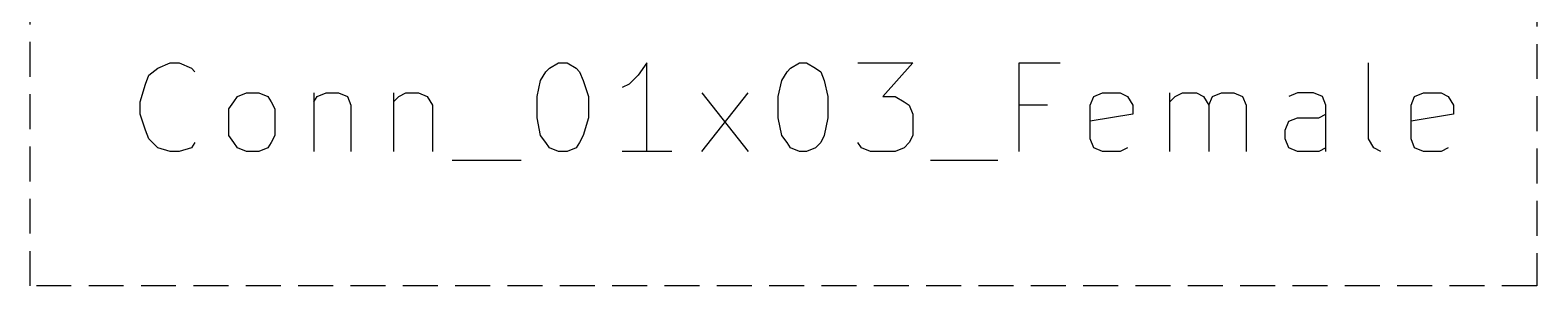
# Model space of a CAD drawing. Extents: x 10 to 287, y -200 to -10.
# Drawn here: x 119.38 to 140.97, y -102.87 to -99.2 of the extents above; entities that cross this region are included whole.
import ezdxf

# ---------------------------------------------------------------- set-up
doc = ezdxf.new("R2010")
doc.units = 0
doc.header["$MEASUREMENT"] = 0
doc.linetypes.add('DASHED', pattern=[0.75, 0.5, -0.25])
doc.layers.add('BLUE3', color=171, linetype='CONTINUOUS')
doc.layers.add('CYAN2', color=4, linetype='CONTINUOUS')

msp = doc.modelspace()

# ---------------------------------------------------------------- linework, layer by layer
at = {"layer": 'BLUE3', "linetype": 'DASHED'}
for p, q in [((119.38, -102.87), (119.38, -88.9)), ((140.97, -88.9), (140.97, -102.87)), ((140.97, -102.87), (119.38, -102.87))]:
    msp.add_line(p, q, dxfattribs=at)
at = {"layer": 'CYAN2', "linetype": 'CONTINUOUS'}
for p, q in [((121.082, -99.8474), (121.209, -99.7458)), ((121.209, -99.7458), (121.387, -99.6696)), ((121.387, -99.6696), (121.514, -99.6696)), ((121.514, -99.6696), (121.691, -99.7458)), ((121.691, -99.7458), (121.742, -99.7966)), ((126.771, -99.7966), (126.822, -99.7458)), ((126.822, -99.7458), (126.949, -99.6696)), ((126.949, -99.6696), (127.076, -99.6696)), ((127.076, -99.6696), (127.203, -99.7458)), ((127.203, -99.7458), (127.254, -99.7966)), ((128.219, -99.6696), (128.092, -99.8474)), ((128.219, -100.94), (128.219, -99.6696)), ((130.226, -99.7966), (130.277, -99.7458)), ((130.277, -99.7458), (130.404, -99.6696)), ((130.404, -99.6696), (130.505, -99.6696)), ((130.505, -99.6696), (130.632, -99.7458)), ((130.632, -99.7458), (130.708, -99.7966)), ((131.242, -99.6696), (132.029, -99.6696)), ((132.029, -99.6696), (131.597, -100.152)), ((133.553, -100.94), (133.553, -99.6696)), ((133.553, -99.6696), (134.137, -99.6696)), ((138.557, -100.762), (138.557, -99.6696)), ((121.031, -99.9744), (121.082, -99.8474)), ((126.644, -100.152), (126.695, -99.9236)), ((126.695, -99.9236), (126.771, -99.7966)), ((127.254, -99.7966), (127.305, -99.9236)), ((127.305, -99.9236), (127.381, -100.152)), ((128.092, -99.8474), (127.965, -99.9744)), ((130.099, -100.152), (130.15, -99.9236)), ((130.15, -99.9236), (130.226, -99.7966)), ((130.708, -99.7966), (130.759, -99.9236)), ((130.759, -99.9236), (130.81, -100.152)), ((120.955, -100.228), (121.031, -99.9744)), ((122.301, -100.228), (122.352, -100.152)), ((122.352, -100.152), (122.479, -100.101)), ((122.479, -100.101), (122.657, -100.101)), ((122.657, -100.101), (122.784, -100.152)), ((122.784, -100.152), (122.834, -100.228)), ((123.444, -100.101), (123.444, -100.94)), ((123.444, -100.228), (123.495, -100.152)), ((123.495, -100.152), (123.622, -100.101)), ((123.622, -100.101), (123.8, -100.101)), ((123.8, -100.101), (123.927, -100.152)), ((123.927, -100.152), (123.977, -100.279)), ((124.587, -100.101), (124.587, -100.94)), ((124.587, -100.228), (124.663, -100.152)), ((124.663, -100.152), (124.765, -100.101)), ((124.765, -100.101), (124.943, -100.101)), ((124.943, -100.101), (125.07, -100.152)), ((125.07, -100.152), (125.146, -100.279)), ((126.644, -100.457), (126.644, -100.152)), ((127.381, -100.152), (127.381, -100.457)), ((127.965, -99.9744), (127.864, -100.025)), ((129.007, -100.94), (129.667, -100.101)), ((129.007, -100.101), (129.667, -100.94)), ((130.099, -100.457), (130.099, -100.152)), ((130.81, -100.152), (130.81, -100.457)), ((131.597, -100.152), (131.775, -100.152)), ((131.775, -100.152), (131.902, -100.228)), ((134.569, -100.279), (134.62, -100.152)), ((134.62, -100.152), (134.747, -100.101)), ((134.747, -100.101), (135.001, -100.101)), ((135.001, -100.101), (135.103, -100.152)), ((135.103, -100.152), (135.179, -100.279)), ((135.712, -100.94), (135.712, -100.101)), ((135.712, -100.228), (135.788, -100.152)), ((135.788, -100.152), (135.89, -100.101)), ((135.89, -100.101), (136.093, -100.101)), ((136.093, -100.101), (136.195, -100.152)), ((136.195, -100.152), (136.271, -100.279)), ((136.271, -100.279), (136.322, -100.152)), ((136.322, -100.152), (136.449, -100.101)), ((136.449, -100.101), (136.627, -100.101)), ((136.627, -100.101), (136.754, -100.152)), ((136.754, -100.152), (136.804, -100.279)), ((137.541, -100.101), (137.414, -100.152)), ((137.77, -100.101), (137.541, -100.101)), ((137.897, -100.152), (137.77, -100.101)), ((137.947, -100.279), (137.897, -100.152)), ((139.167, -100.279), (139.217, -100.152)), ((139.217, -100.152), (139.344, -100.101)), ((139.344, -100.101), (139.598, -100.101)), ((139.598, -100.101), (139.7, -100.152)), ((139.7, -100.152), (139.776, -100.279)), ((120.955, -100.406), (120.955, -100.228)), ((122.225, -100.33), (122.301, -100.228)), ((122.225, -100.711), (122.225, -100.33)), ((122.834, -100.228), (122.885, -100.33)), ((122.885, -100.33), (122.885, -100.711)), ((123.977, -100.279), (123.977, -100.94)), ((125.146, -100.279), (125.146, -100.94)), ((131.902, -100.228), (131.978, -100.279)), ((131.978, -100.279), (132.029, -100.406)), ((133.96, -100.279), (133.553, -100.279)), ((134.569, -100.762), (134.569, -100.279)), ((135.179, -100.279), (135.179, -100.406)), ((136.271, -100.279), (136.271, -100.94)), ((136.804, -100.279), (136.804, -100.94)), ((137.947, -100.94), (137.947, -100.279)), ((139.167, -100.762), (139.167, -100.279)), ((139.776, -100.279), (139.776, -100.406)), ((121.031, -100.635), (120.955, -100.406)), ((126.695, -100.711), (126.644, -100.457)), ((127.381, -100.457), (127.305, -100.711)), ((130.15, -100.711), (130.099, -100.457)), ((130.81, -100.457), (130.759, -100.711)), ((132.029, -100.406), (132.029, -100.711)), ((135.179, -100.406), (134.569, -100.508)), ((137.363, -100.635), (137.414, -100.508)), ((137.414, -100.508), (137.541, -100.457)), ((137.541, -100.457), (137.846, -100.457)), ((137.846, -100.457), (137.947, -100.406)), ((139.776, -100.406), (139.167, -100.508)), ((121.082, -100.762), (121.031, -100.635)), ((121.209, -100.889), (121.082, -100.762)), ((121.742, -100.813), (121.691, -100.889)), ((122.301, -100.813), (122.225, -100.711)), ((122.352, -100.889), (122.301, -100.813)), ((122.834, -100.813), (122.784, -100.889)), ((122.885, -100.711), (122.834, -100.813)), ((126.771, -100.813), (126.695, -100.711)), ((126.822, -100.889), (126.771, -100.813)), ((127.254, -100.813), (127.203, -100.889)), ((127.305, -100.711), (127.254, -100.813)), ((130.226, -100.813), (130.15, -100.711)), ((130.277, -100.889), (130.226, -100.813)), ((130.708, -100.813), (130.632, -100.889)), ((130.759, -100.711), (130.708, -100.813)), ((131.293, -100.889), (131.242, -100.813)), ((131.978, -100.813), (131.902, -100.889)), ((132.029, -100.711), (131.978, -100.813)), ((134.62, -100.889), (134.569, -100.762)), ((137.363, -100.762), (137.363, -100.635)), ((137.414, -100.889), (137.363, -100.762)), ((138.633, -100.889), (138.557, -100.762)), ((139.217, -100.889), (139.167, -100.762)), ((121.387, -100.94), (121.209, -100.889)), ((121.514, -100.94), (121.387, -100.94)), ((121.691, -100.889), (121.514, -100.94)), ((122.479, -100.94), (122.352, -100.889)), ((122.657, -100.94), (122.479, -100.94)), ((122.784, -100.889), (122.657, -100.94)), ((126.949, -100.94), (126.822, -100.889)), ((127.076, -100.94), (126.949, -100.94)), ((127.203, -100.889), (127.076, -100.94)), ((128.575, -100.94), (127.864, -100.94)), ((130.404, -100.94), (130.277, -100.889)), ((130.505, -100.94), (130.404, -100.94)), ((130.632, -100.889), (130.505, -100.94)), ((131.42, -100.94), (131.293, -100.889)), ((131.775, -100.94), (131.42, -100.94)), ((131.902, -100.889), (131.775, -100.94)), ((134.747, -100.94), (134.62, -100.889)), ((135.001, -100.94), (134.747, -100.94)), ((135.103, -100.889), (135.001, -100.94)), ((137.541, -100.94), (137.414, -100.889)), ((137.846, -100.94), (137.541, -100.94)), ((137.947, -100.889), (137.846, -100.94)), ((138.735, -100.94), (138.633, -100.889)), ((139.344, -100.94), (139.217, -100.889)), ((139.598, -100.94), (139.344, -100.94)), ((139.7, -100.889), (139.598, -100.94)), ((125.425, -101.067), (126.416, -101.067)), ((132.283, -101.067), (133.248, -101.067))]:
    msp.add_line(p, q, dxfattribs=at)

doc.saveas('drawing.dxf')
